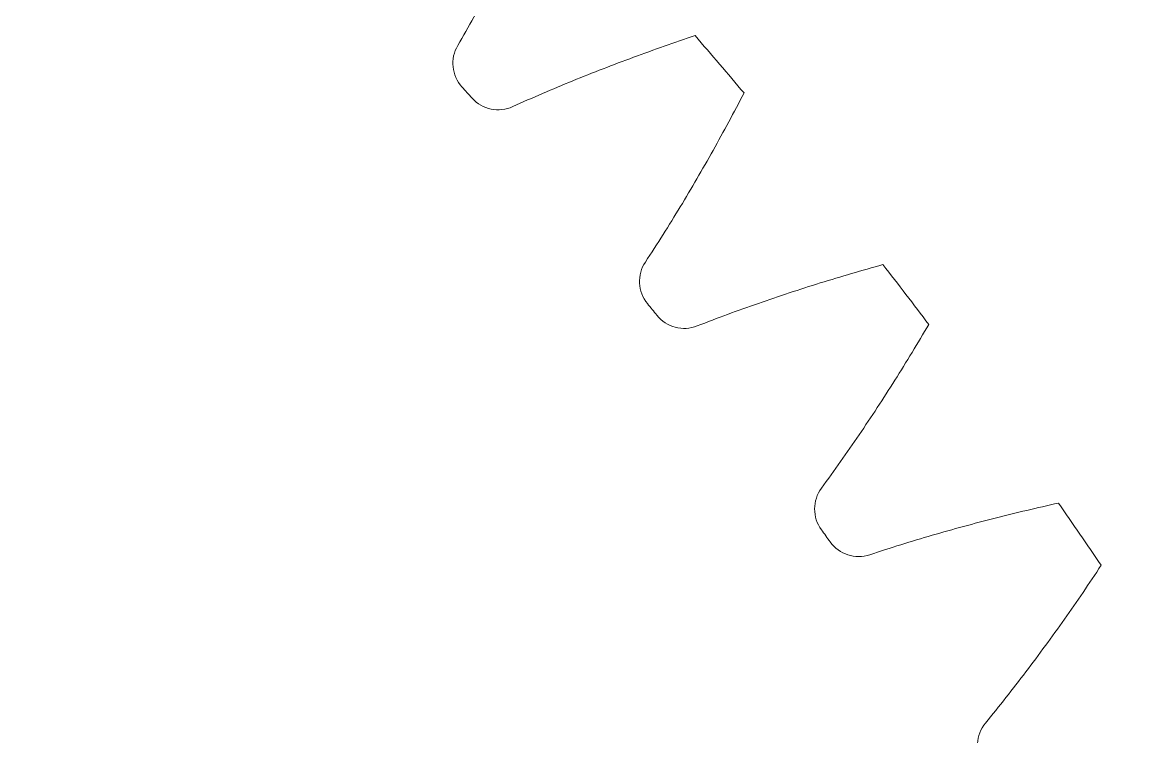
# Model space of a CAD drawing. Header units: millimetres. Extents: x -337 to 409, y -412 to 336.
# Drawn here: x -133.83 to -112.85, y 257.45 to 270.93 of the extents above; entities that cross this region are included whole.
import ezdxf

# ---------------------------------------------------------------- set-up
doc = ezdxf.new("R2010")
doc.units = ezdxf.units.MM
doc.header["$MEASUREMENT"] = 0
doc.layers.add('layer 1', color=7, linetype='Continuous')

msp = doc.modelspace()

# ---------------------------------------------------------------- linework, layer by layer
at = {"layer": 'layer 1', "color": 250, "lineweight": 20}
msp.add_ellipse((-201.8372, 200.81), major_axis=(0, 135.5), ratio=1, dxfattribs=at)
at = {"layer": 'layer 1', "lineweight": 9}
for points in [[(-125.6077, 270.4924), (-125.6077, 270.4924), (-125.5689, 270.5588), (-125.5689, 270.5588), (-125.5689, 270.5588), (-125.5689, 270.5588), (-125.5302, 270.6253), (-125.5302, 270.6253), (-125.5302, 270.6253), (-125.5302, 270.6253), (-125.4916, 270.6919), (-125.4916, 270.6919), (-125.4916, 270.6919), (-125.4916, 270.6919), (-125.4533, 270.7586), (-125.4533, 270.7586), (-125.4533, 270.7586), (-125.4533, 270.7586), (-125.4151, 270.8254), (-125.4151, 270.8254), (-125.4151, 270.8254), (-125.4151, 270.8254), (-125.377, 270.8923), (-125.377, 270.8923), (-125.377, 270.8923), (-125.377, 270.8923), (-125.3391, 270.9593), (-125.3391, 270.9593), (-125.3391, 270.9593), (-125.3391, 270.9593), (-125.3014, 271.0264), (-125.3014, 271.0264), (-125.3014, 271.0264), (-125.3014, 271.0264), (-125.2639, 271.0936), (-125.2639, 271.0936), (-125.2639, 271.0936), (-125.2639, 271.0936), (-125.2265, 271.1609), (-125.2265, 271.1609), (-125.2265, 271.1609), (-125.2265, 271.1609), (-125.1892, 271.2282), (-125.1892, 271.2282), (-125.1892, 271.2282), (-125.1892, 271.2282), (-125.1522, 271.2957), (-125.1522, 271.2957), (-125.1522, 271.2957), (-125.1522, 271.2957), (-125.1153, 271.3632), (-125.1153, 271.3632), (-125.1153, 271.3632), (-125.1153, 271.3632), (-125.0785, 271.4308), (-125.0785, 271.4308), (-125.0785, 271.4308), (-125.0785, 271.4308), (-125.0419, 271.4985), (-125.0419, 271.4985), (-125.0419, 271.4985), (-125.0419, 271.4985), (-125.0055, 271.5663), (-125.0055, 271.5663), (-125.0055, 271.5663), (-125.0055, 271.5663), (-124.9692, 271.6342), (-124.9692, 271.6342), (-124.9692, 271.6342), (-124.9692, 271.6342), (-124.933, 271.7021), (-124.933, 271.7021), (-124.933, 271.7021), (-124.933, 271.7021), (-124.897, 271.7701), (-124.897, 271.7701), (-124.897, 271.7701), (-124.897, 271.7701), (-124.8612, 271.8382), (-124.8612, 271.8382), (-124.8612, 271.8382), (-124.8612, 271.8382), (-124.8255, 271.9064), (-124.8255, 271.9064), (-124.8255, 271.9064), (-124.8255, 271.9064), (-124.79, 271.9747), (-124.79, 271.9747), (-124.79, 271.9747), (-124.79, 271.9747), (-124.7546, 272.043), (-124.7546, 272.043), (-124.7546, 272.043), (-124.7546, 272.043), (-124.7193, 272.1114), (-124.7193, 272.1114), (-124.7193, 272.1114), (-124.7193, 272.1114), (-124.6842, 272.1799), (-124.6842, 272.1799), (-124.6842, 272.1799), (-124.6842, 272.1799), (-124.6493, 272.2485), (-124.6493, 272.2485), (-124.6493, 272.2485), (-124.6493, 272.2485), (-124.6145, 272.3171), (-124.6145, 272.3171), (-124.6145, 272.3171), (-124.6145, 272.3171), (-124.5798, 272.3858), (-124.5798, 272.3858), (-124.5798, 272.3858), (-124.5798, 272.3858), (-124.5453, 272.4546), (-124.5453, 272.4546), (-124.5453, 272.4546), (-124.5453, 272.4546), (-124.5109, 272.5235), (-124.5109, 272.5235), (-124.5109, 272.5235), (-124.5109, 272.5235), (-124.4766, 272.5924), (-124.4766, 272.5924), (-124.4766, 272.5924), (-124.4766, 272.5924), (-124.4425, 272.6614), (-124.4425, 272.6614), (-124.4425, 272.6614), (-124.4425, 272.6614), (-124.4086, 272.7304), (-124.4086, 272.7304), (-124.4086, 272.7304), (-124.4086, 272.7304), (-124.3747, 272.7995), (-124.3747, 272.7995), (-124.3747, 272.7995), (-124.3747, 272.7995), (-124.341, 272.8687), (-124.341, 272.8687), (-124.341, 272.8687), (-124.341, 272.8687), (-124.3075, 272.938), (-124.3075, 272.938), (-124.3075, 272.938), (-124.3075, 272.938), (-124.2741, 273.0073), (-124.2741, 273.0073), (-124.2741, 273.0073), (-124.2741, 273.0073), (-124.2408, 273.0767), (-124.2408, 273.0767), (-124.2408, 273.0767), (-124.2408, 273.0767), (-124.2077, 273.1462), (-124.2077, 273.1462), (-124.2077, 273.1462), (-124.2077, 273.1462), (-124.1747, 273.2157), (-124.1747, 273.2157), (-124.1747, 273.2157), (-124.1747, 273.2157), (-124.1418, 273.2853), (-124.1418, 273.2853), (-124.1418, 273.2853), (-124.1418, 273.2853), (-124.1091, 273.355), (-124.1091, 273.355), (-124.1091, 273.355), (-124.1091, 273.355), (-124.0765, 273.4247), (-124.0765, 273.4247), (-124.0765, 273.4247), (-124.0765, 273.4247), (-124.0441, 273.4945), (-124.0441, 273.4945), (-124.0441, 273.4945), (-124.0441, 273.4945), (-124.0118, 273.5643), (-124.0118, 273.5643), (-124.0118, 273.5643), (-124.0118, 273.5643), (-123.9796, 273.6342), (-123.9796, 273.6342), (-123.9796, 273.6342), (-123.9796, 273.6342), (-123.9476, 273.7042), (-123.9476, 273.7042), (-123.9476, 273.7042), (-123.9476, 273.7042), (-123.9157, 273.7743), (-123.9157, 273.7743)], [(-124.5684, 269.3381), (-124.5684, 269.3381), (-124.4983, 269.3698), (-124.4983, 269.3698), (-124.4983, 269.3698), (-124.4983, 269.3698), (-124.4281, 269.4013), (-124.4281, 269.4013), (-124.4281, 269.4013), (-124.4281, 269.4013), (-124.3578, 269.4327), (-124.3578, 269.4327), (-124.3578, 269.4327), (-124.3578, 269.4327), (-124.2875, 269.4639), (-124.2875, 269.4639), (-124.2875, 269.4639), (-124.2875, 269.4639), (-124.217, 269.4949), (-124.217, 269.4949), (-124.217, 269.4949), (-124.217, 269.4949), (-124.1465, 269.5258), (-124.1465, 269.5258), (-124.1465, 269.5258), (-124.1465, 269.5258), (-124.076, 269.5564), (-124.076, 269.5564), (-124.076, 269.5564), (-124.076, 269.5564), (-124.0053, 269.5869), (-124.0053, 269.5869), (-124.0053, 269.5869), (-124.0053, 269.5869), (-123.9346, 269.6173), (-123.9346, 269.6173), (-123.9346, 269.6173), (-123.9346, 269.6173), (-123.8638, 269.6474), (-123.8638, 269.6474), (-123.8638, 269.6474), (-123.8638, 269.6474), (-123.7929, 269.6774), (-123.7929, 269.6774), (-123.7929, 269.6774), (-123.7929, 269.6774), (-123.7219, 269.7072), (-123.7219, 269.7072), (-123.7219, 269.7072), (-123.7219, 269.7072), (-123.6509, 269.7369), (-123.6509, 269.7369), (-123.6509, 269.7369), (-123.6509, 269.7369), (-123.5798, 269.7663), (-123.5798, 269.7663), (-123.5798, 269.7663), (-123.5798, 269.7663), (-123.5087, 269.7957), (-123.5087, 269.7957), (-123.5087, 269.7957), (-123.5087, 269.7957), (-123.4374, 269.8248), (-123.4374, 269.8248), (-123.4374, 269.8248), (-123.4374, 269.8248), (-123.3662, 269.8538), (-123.3662, 269.8538), (-123.3662, 269.8538), (-123.3662, 269.8538), (-123.2948, 269.8827), (-123.2948, 269.8827), (-123.2948, 269.8827), (-123.2948, 269.8827), (-123.2234, 269.9113), (-123.2234, 269.9113), (-123.2234, 269.9113), (-123.2234, 269.9113), (-123.1519, 269.9399), (-123.1519, 269.9399), (-123.1519, 269.9399), (-123.1519, 269.9399), (-123.0804, 269.9682), (-123.0804, 269.9682), (-123.0804, 269.9682), (-123.0804, 269.9682), (-123.0088, 269.9964), (-123.0088, 269.9964), (-123.0088, 269.9964), (-123.0088, 269.9964), (-122.9371, 270.0245), (-122.9371, 270.0245), (-122.9371, 270.0245), (-122.9371, 270.0245), (-122.8654, 270.0524), (-122.8654, 270.0524), (-122.8654, 270.0524), (-122.8654, 270.0524), (-122.7936, 270.0801), (-122.7936, 270.0801), (-122.7936, 270.0801), (-122.7936, 270.0801), (-122.7218, 270.1077), (-122.7218, 270.1077), (-122.7218, 270.1077), (-122.7218, 270.1077), (-122.6499, 270.1352), (-122.6499, 270.1352), (-122.6499, 270.1352), (-122.6499, 270.1352), (-122.5779, 270.1625), (-122.5779, 270.1625), (-122.5779, 270.1625), (-122.5779, 270.1625), (-122.5059, 270.1896), (-122.5059, 270.1896), (-122.5059, 270.1896), (-122.5059, 270.1896), (-122.4338, 270.2166), (-122.4338, 270.2166), (-122.4338, 270.2166), (-122.4338, 270.2166), (-122.3617, 270.2435), (-122.3617, 270.2435), (-122.3617, 270.2435), (-122.3617, 270.2435), (-122.2895, 270.2702), (-122.2895, 270.2702), (-122.2895, 270.2702), (-122.2895, 270.2702), (-122.2173, 270.2968), (-122.2173, 270.2968), (-122.2173, 270.2968), (-122.2173, 270.2968), (-122.145, 270.3232), (-122.145, 270.3232), (-122.145, 270.3232), (-122.145, 270.3232), (-122.0727, 270.3495), (-122.0727, 270.3495), (-122.0727, 270.3495), (-122.0727, 270.3495), (-122.0003, 270.3756), (-122.0003, 270.3756), (-122.0003, 270.3756), (-122.0003, 270.3756), (-121.9278, 270.4016), (-121.9278, 270.4016), (-121.9278, 270.4016), (-121.9278, 270.4016), (-121.8554, 270.4274), (-121.8554, 270.4274), (-121.8554, 270.4274), (-121.8554, 270.4274), (-121.7828, 270.4531), (-121.7828, 270.4531), (-121.7828, 270.4531), (-121.7828, 270.4531), (-121.7102, 270.4787), (-121.7102, 270.4787), (-121.7102, 270.4787), (-121.7102, 270.4787), (-121.6376, 270.5041), (-121.6376, 270.5041), (-121.6376, 270.5041), (-121.6376, 270.5041), (-121.5649, 270.5293), (-121.5649, 270.5293), (-121.5649, 270.5293), (-121.5649, 270.5293), (-121.4921, 270.5545), (-121.4921, 270.5545), (-121.4921, 270.5545), (-121.4921, 270.5545), (-121.4193, 270.5794), (-121.4193, 270.5794), (-121.4193, 270.5794), (-121.4193, 270.5794), (-121.3465, 270.6042), (-121.3465, 270.6042), (-121.3465, 270.6042), (-121.3465, 270.6042), (-121.2736, 270.6289), (-121.2736, 270.6289), (-121.2736, 270.6289), (-121.2736, 270.6289), (-121.2006, 270.6534), (-121.2006, 270.6534), (-121.2006, 270.6534), (-121.2006, 270.6534), (-121.1277, 270.6778), (-121.1277, 270.6778)], [(-122.0653, 266.4073), (-122.0653, 266.4073), (-122.023, 266.4716), (-122.023, 266.4716), (-122.023, 266.4716), (-122.023, 266.4716), (-121.9809, 266.536), (-121.9809, 266.536), (-121.9809, 266.536), (-121.9809, 266.536), (-121.9389, 266.6005), (-121.9389, 266.6005), (-121.9389, 266.6005), (-121.9389, 266.6005), (-121.8971, 266.6652), (-121.8971, 266.6652), (-121.8971, 266.6652), (-121.8971, 266.6652), (-121.8555, 266.7299), (-121.8555, 266.7299), (-121.8555, 266.7299), (-121.8555, 266.7299), (-121.814, 266.7947), (-121.814, 266.7947), (-121.814, 266.7947), (-121.814, 266.7947), (-121.7726, 266.8596), (-121.7726, 266.8596), (-121.7726, 266.8596), (-121.7726, 266.8596), (-121.7315, 266.9246), (-121.7315, 266.9246), (-121.7315, 266.9246), (-121.7315, 266.9246), (-121.6904, 266.9897), (-121.6904, 266.9897), (-121.6904, 266.9897), (-121.6904, 266.9897), (-121.6496, 267.0549), (-121.6496, 267.0549), (-121.6496, 267.0549), (-121.6496, 267.0549), (-121.6089, 267.1203), (-121.6089, 267.1203), (-121.6089, 267.1203), (-121.6089, 267.1203), (-121.5683, 267.1857), (-121.5683, 267.1857), (-121.5683, 267.1857), (-121.5683, 267.1857), (-121.5279, 267.2512), (-121.5279, 267.2512), (-121.5279, 267.2512), (-121.5279, 267.2512), (-121.4877, 267.3168), (-121.4877, 267.3168), (-121.4877, 267.3168), (-121.4877, 267.3168), (-121.4476, 267.3825), (-121.4476, 267.3825), (-121.4476, 267.3825), (-121.4476, 267.3825), (-121.4077, 267.4482), (-121.4077, 267.4482), (-121.4077, 267.4482), (-121.4077, 267.4482), (-121.3679, 267.5141), (-121.3679, 267.5141), (-121.3679, 267.5141), (-121.3679, 267.5141), (-121.3282, 267.5801), (-121.3282, 267.5801), (-121.3282, 267.5801), (-121.3282, 267.5801), (-121.2887, 267.6461), (-121.2887, 267.6461), (-121.2887, 267.6461), (-121.2887, 267.6461), (-121.2494, 267.7123), (-121.2494, 267.7123), (-121.2494, 267.7123), (-121.2494, 267.7123), (-121.2102, 267.7785), (-121.2102, 267.7785), (-121.2102, 267.7785), (-121.2102, 267.7785), (-121.1711, 267.8448), (-121.1711, 267.8448), (-121.1711, 267.8448), (-121.1711, 267.8448), (-121.1322, 267.9112), (-121.1322, 267.9112), (-121.1322, 267.9112), (-121.1322, 267.9112), (-121.0934, 267.9777), (-121.0934, 267.9777), (-121.0934, 267.9777), (-121.0934, 267.9777), (-121.0548, 268.0442), (-121.0548, 268.0442), (-121.0548, 268.0442), (-121.0548, 268.0442), (-121.0163, 268.1109), (-121.0163, 268.1109), (-121.0163, 268.1109), (-121.0163, 268.1109), (-120.9779, 268.1776), (-120.9779, 268.1776), (-120.9779, 268.1776), (-120.9779, 268.1776), (-120.9397, 268.2444), (-120.9397, 268.2444), (-120.9397, 268.2444), (-120.9397, 268.2444), (-120.9016, 268.3113), (-120.9016, 268.3113), (-120.9016, 268.3113), (-120.9016, 268.3113), (-120.8637, 268.3782), (-120.8637, 268.3782), (-120.8637, 268.3782), (-120.8637, 268.3782), (-120.8259, 268.4453), (-120.8259, 268.4453), (-120.8259, 268.4453), (-120.8259, 268.4453), (-120.7882, 268.5124), (-120.7882, 268.5124), (-120.7882, 268.5124), (-120.7882, 268.5124), (-120.7507, 268.5796), (-120.7507, 268.5796), (-120.7507, 268.5796), (-120.7507, 268.5796), (-120.7133, 268.6468), (-120.7133, 268.6468), (-120.7133, 268.6468), (-120.7133, 268.6468), (-120.676, 268.7141), (-120.676, 268.7141), (-120.676, 268.7141), (-120.676, 268.7141), (-120.6389, 268.7816), (-120.6389, 268.7816), (-120.6389, 268.7816), (-120.6389, 268.7816), (-120.6019, 268.849), (-120.6019, 268.849), (-120.6019, 268.849), (-120.6019, 268.849), (-120.565, 268.9166), (-120.565, 268.9166), (-120.565, 268.9166), (-120.565, 268.9166), (-120.5283, 268.9842), (-120.5283, 268.9842), (-120.5283, 268.9842), (-120.5283, 268.9842), (-120.4917, 269.0519), (-120.4917, 269.0519), (-120.4917, 269.0519), (-120.4917, 269.0519), (-120.4552, 269.1197), (-120.4552, 269.1197), (-120.4552, 269.1197), (-120.4552, 269.1197), (-120.4189, 269.1876), (-120.4189, 269.1876), (-120.4189, 269.1876), (-120.4189, 269.1876), (-120.3827, 269.2555), (-120.3827, 269.2555), (-120.3827, 269.2555), (-120.3827, 269.2555), (-120.3467, 269.3235), (-120.3467, 269.3235), (-120.3467, 269.3235), (-120.3467, 269.3235), (-120.3107, 269.3915), (-120.3107, 269.3915), (-120.3107, 269.3915), (-120.3107, 269.3915), (-120.275, 269.4597), (-120.275, 269.4597), (-120.275, 269.4597), (-120.275, 269.4597), (-120.2393, 269.5279), (-120.2393, 269.5279), (-120.2393, 269.5279), (-120.2393, 269.5279), (-120.2038, 269.5962), (-120.2038, 269.5962)], [(-121.0878, 265.2003), (-121.0878, 265.2003), (-121.0162, 265.2283), (-121.0162, 265.2283), (-121.0162, 265.2283), (-121.0162, 265.2283), (-120.9444, 265.2561), (-120.9444, 265.2561), (-120.9444, 265.2561), (-120.9444, 265.2561), (-120.8726, 265.2837), (-120.8726, 265.2837), (-120.8726, 265.2837), (-120.8726, 265.2837), (-120.8007, 265.3112), (-120.8007, 265.3112), (-120.8007, 265.3112), (-120.8007, 265.3112), (-120.7287, 265.3385), (-120.7287, 265.3385), (-120.7287, 265.3385), (-120.7287, 265.3385), (-120.6567, 265.3656), (-120.6567, 265.3656), (-120.6567, 265.3656), (-120.6567, 265.3656), (-120.5846, 265.3925), (-120.5846, 265.3925), (-120.5846, 265.3925), (-120.5846, 265.3925), (-120.5125, 265.4193), (-120.5125, 265.4193), (-120.5125, 265.4193), (-120.5125, 265.4193), (-120.4402, 265.4458), (-120.4402, 265.4458), (-120.4402, 265.4458), (-120.4402, 265.4458), (-120.3679, 265.4722), (-120.3679, 265.4722), (-120.3679, 265.4722), (-120.3679, 265.4722), (-120.2956, 265.4985), (-120.2956, 265.4985), (-120.2956, 265.4985), (-120.2956, 265.4985), (-120.2232, 265.5245), (-120.2232, 265.5245), (-120.2232, 265.5245), (-120.2232, 265.5245), (-120.1507, 265.5504), (-120.1507, 265.5504), (-120.1507, 265.5504), (-120.1507, 265.5504), (-120.0782, 265.5762), (-120.0782, 265.5762), (-120.0782, 265.5762), (-120.0782, 265.5762), (-120.0056, 265.6017), (-120.0056, 265.6017), (-120.0056, 265.6017), (-120.0056, 265.6017), (-119.9329, 265.6271), (-119.9329, 265.6271), (-119.9329, 265.6271), (-119.9329, 265.6271), (-119.8602, 265.6523), (-119.8602, 265.6523), (-119.8602, 265.6523), (-119.8602, 265.6523), (-119.7875, 265.6774), (-119.7875, 265.6774), (-119.7875, 265.6774), (-119.7875, 265.6774), (-119.7146, 265.7023), (-119.7146, 265.7023), (-119.7146, 265.7023), (-119.7146, 265.7023), (-119.6418, 265.727), (-119.6418, 265.727), (-119.6418, 265.727), (-119.6418, 265.727), (-119.5688, 265.7516), (-119.5688, 265.7516), (-119.5688, 265.7516), (-119.5688, 265.7516), (-119.4959, 265.776), (-119.4959, 265.776), (-119.4959, 265.776), (-119.4959, 265.776), (-119.4228, 265.8003), (-119.4228, 265.8003), (-119.4228, 265.8003), (-119.4228, 265.8003), (-119.3497, 265.8244), (-119.3497, 265.8244), (-119.3497, 265.8244), (-119.3497, 265.8244), (-119.2766, 265.8484), (-119.2766, 265.8484), (-119.2766, 265.8484), (-119.2766, 265.8484), (-119.2034, 265.8722), (-119.2034, 265.8722), (-119.2034, 265.8722), (-119.2034, 265.8722), (-119.1302, 265.8958), (-119.1302, 265.8958), (-119.1302, 265.8958), (-119.1302, 265.8958), (-119.0569, 265.9193), (-119.0569, 265.9193), (-119.0569, 265.9193), (-119.0569, 265.9193), (-118.9836, 265.9427), (-118.9836, 265.9427), (-118.9836, 265.9427), (-118.9836, 265.9427), (-118.9102, 265.9659), (-118.9102, 265.9659), (-118.9102, 265.9659), (-118.9102, 265.9659), (-118.8367, 265.9889), (-118.8367, 265.9889), (-118.8367, 265.9889), (-118.8367, 265.9889), (-118.7633, 266.0118), (-118.7633, 266.0118), (-118.7633, 266.0118), (-118.7633, 266.0118), (-118.6898, 266.0345), (-118.6898, 266.0345), (-118.6898, 266.0345), (-118.6898, 266.0345), (-118.6162, 266.0571), (-118.6162, 266.0571), (-118.6162, 266.0571), (-118.6162, 266.0571), (-118.5426, 266.0796), (-118.5426, 266.0796), (-118.5426, 266.0796), (-118.5426, 266.0796), (-118.4689, 266.1019), (-118.4689, 266.1019), (-118.4689, 266.1019), (-118.4689, 266.1019), (-118.3952, 266.1241), (-118.3952, 266.1241), (-118.3952, 266.1241), (-118.3952, 266.1241), (-118.3215, 266.1461), (-118.3215, 266.1461), (-118.3215, 266.1461), (-118.3215, 266.1461), (-118.2477, 266.1679), (-118.2477, 266.1679), (-118.2477, 266.1679), (-118.2477, 266.1679), (-118.1739, 266.1897), (-118.1739, 266.1897), (-118.1739, 266.1897), (-118.1739, 266.1897), (-118.1, 266.2112), (-118.1, 266.2112), (-118.1, 266.2112), (-118.1, 266.2112), (-118.0261, 266.2327), (-118.0261, 266.2327), (-118.0261, 266.2327), (-118.0261, 266.2327), (-117.9521, 266.2539), (-117.9521, 266.2539), (-117.9521, 266.2539), (-117.9521, 266.2539), (-117.8781, 266.2751), (-117.8781, 266.2751), (-117.8781, 266.2751), (-117.8781, 266.2751), (-117.804, 266.296), (-117.804, 266.296), (-117.804, 266.296), (-117.804, 266.296), (-117.73, 266.3169), (-117.73, 266.3169), (-117.73, 266.3169), (-117.73, 266.3169), (-117.6558, 266.3375), (-117.6558, 266.3375), (-117.6558, 266.3375), (-117.6558, 266.3375), (-117.5817, 266.358), (-117.5817, 266.358)], [(-118.7415, 262.1425), (-118.7415, 262.1425), (-118.6959, 262.2045), (-118.6959, 262.2045), (-118.6959, 262.2045), (-118.6959, 262.2045), (-118.6505, 262.2666), (-118.6505, 262.2666), (-118.6505, 262.2666), (-118.6505, 262.2666), (-118.6052, 262.3288), (-118.6052, 262.3288), (-118.6052, 262.3288), (-118.6052, 262.3288), (-118.5601, 262.3912), (-118.5601, 262.3912), (-118.5601, 262.3912), (-118.5601, 262.3912), (-118.5151, 262.4536), (-118.5151, 262.4536), (-118.5151, 262.4536), (-118.5151, 262.4536), (-118.4703, 262.5162), (-118.4703, 262.5162), (-118.4703, 262.5162), (-118.4703, 262.5162), (-118.4256, 262.5788), (-118.4256, 262.5788), (-118.4256, 262.5788), (-118.4256, 262.5788), (-118.3811, 262.6416), (-118.3811, 262.6416), (-118.3811, 262.6416), (-118.3811, 262.6416), (-118.3367, 262.7045), (-118.3367, 262.7045), (-118.3367, 262.7045), (-118.3367, 262.7045), (-118.2925, 262.7675), (-118.2925, 262.7675), (-118.2925, 262.7675), (-118.2925, 262.7675), (-118.2484, 262.8305), (-118.2484, 262.8305), (-118.2484, 262.8305), (-118.2484, 262.8305), (-118.2045, 262.8937), (-118.2045, 262.8937), (-118.2045, 262.8937), (-118.2045, 262.8937), (-118.1607, 262.957), (-118.1607, 262.957), (-118.1607, 262.957), (-118.1607, 262.957), (-118.1171, 263.0205), (-118.1171, 263.0205), (-118.1171, 263.0205), (-118.1171, 263.0205), (-118.0736, 263.084), (-118.0736, 263.084), (-118.0736, 263.084), (-118.0736, 263.084), (-118.0303, 263.1476), (-118.0303, 263.1476), (-118.0303, 263.1476), (-118.0303, 263.1476), (-117.9871, 263.2113), (-117.9871, 263.2113), (-117.9871, 263.2113), (-117.9871, 263.2113), (-117.9441, 263.2751), (-117.9441, 263.2751), (-117.9441, 263.2751), (-117.9441, 263.2751), (-117.9012, 263.339), (-117.9012, 263.339), (-117.9012, 263.339), (-117.9012, 263.339), (-117.8584, 263.4029), (-117.8584, 263.4029), (-117.8584, 263.4029), (-117.8584, 263.4029), (-117.8158, 263.467), (-117.8158, 263.467), (-117.8158, 263.467), (-117.8158, 263.467), (-117.7733, 263.5312), (-117.7733, 263.5312), (-117.7733, 263.5312), (-117.7733, 263.5312), (-117.731, 263.5955), (-117.731, 263.5955), (-117.731, 263.5955), (-117.731, 263.5955), (-117.6888, 263.6598), (-117.6888, 263.6598), (-117.6888, 263.6598), (-117.6888, 263.6598), (-117.6467, 263.7243), (-117.6467, 263.7243), (-117.6467, 263.7243), (-117.6467, 263.7243), (-117.6048, 263.7888), (-117.6048, 263.7888), (-117.6048, 263.7888), (-117.6048, 263.7888), (-117.563, 263.8534), (-117.563, 263.8534), (-117.563, 263.8534), (-117.563, 263.8534), (-117.5213, 263.9181), (-117.5213, 263.9181), (-117.5213, 263.9181), (-117.5213, 263.9181), (-117.4798, 263.9829), (-117.4798, 263.9829), (-117.4798, 263.9829), (-117.4798, 263.9829), (-117.4384, 264.0478), (-117.4384, 264.0478), (-117.4384, 264.0478), (-117.4384, 264.0478), (-117.3971, 264.1128), (-117.3971, 264.1128), (-117.3971, 264.1128), (-117.3971, 264.1128), (-117.356, 264.1778), (-117.356, 264.1778), (-117.356, 264.1778), (-117.356, 264.1778), (-117.315, 264.2429), (-117.315, 264.2429), (-117.315, 264.2429), (-117.315, 264.2429), (-117.2741, 264.3081), (-117.2741, 264.3081), (-117.2741, 264.3081), (-117.2741, 264.3081), (-117.2334, 264.3734), (-117.2334, 264.3734), (-117.2334, 264.3734), (-117.2334, 264.3734), (-117.1928, 264.4388), (-117.1928, 264.4388), (-117.1928, 264.4388), (-117.1928, 264.4388), (-117.1523, 264.5043), (-117.1523, 264.5043), (-117.1523, 264.5043), (-117.1523, 264.5043), (-117.1119, 264.5698), (-117.1119, 264.5698), (-117.1119, 264.5698), (-117.1119, 264.5698), (-117.0717, 264.6354), (-117.0717, 264.6354), (-117.0717, 264.6354), (-117.0717, 264.6354), (-117.0316, 264.7011), (-117.0316, 264.7011), (-117.0316, 264.7011), (-117.0316, 264.7011), (-116.9917, 264.7669), (-116.9917, 264.7669), (-116.9917, 264.7669), (-116.9917, 264.7669), (-116.9519, 264.8327), (-116.9519, 264.8327), (-116.9519, 264.8327), (-116.9519, 264.8327), (-116.9122, 264.8987), (-116.9122, 264.8987), (-116.9122, 264.8987), (-116.9122, 264.8987), (-116.8726, 264.9647), (-116.8726, 264.9647), (-116.8726, 264.9647), (-116.8726, 264.9647), (-116.8332, 265.0308), (-116.8332, 265.0308), (-116.8332, 265.0308), (-116.8332, 265.0308), (-116.7939, 265.097), (-116.7939, 265.097), (-116.7939, 265.097), (-116.7939, 265.097), (-116.7547, 265.1632), (-116.7547, 265.1632), (-116.7547, 265.1632), (-116.7547, 265.1632), (-116.7157, 265.2295), (-116.7157, 265.2295)], [(-117.8286, 260.8859), (-117.8286, 260.8859), (-117.7555, 260.9101), (-117.7555, 260.9101), (-117.7555, 260.9101), (-117.7555, 260.9101), (-117.6824, 260.9341), (-117.6824, 260.9341), (-117.6824, 260.9341), (-117.6824, 260.9341), (-117.6092, 260.958), (-117.6092, 260.958), (-117.6092, 260.958), (-117.6092, 260.958), (-117.536, 260.9816), (-117.536, 260.9816), (-117.536, 260.9816), (-117.536, 260.9816), (-117.4627, 261.0051), (-117.4627, 261.0051), (-117.4627, 261.0051), (-117.4627, 261.0051), (-117.3894, 261.0284), (-117.3894, 261.0284), (-117.3894, 261.0284), (-117.3894, 261.0284), (-117.316, 261.0516), (-117.316, 261.0516), (-117.316, 261.0516), (-117.316, 261.0516), (-117.2425, 261.0745), (-117.2425, 261.0745), (-117.2425, 261.0745), (-117.2425, 261.0745), (-117.169, 261.0973), (-117.169, 261.0973), (-117.169, 261.0973), (-117.169, 261.0973), (-117.0954, 261.1199), (-117.0954, 261.1199), (-117.0954, 261.1199), (-117.0954, 261.1199), (-117.0218, 261.1423), (-117.0218, 261.1423), (-117.0218, 261.1423), (-117.0218, 261.1423), (-116.9481, 261.1645), (-116.9481, 261.1645), (-116.9481, 261.1645), (-116.9481, 261.1645), (-116.8744, 261.1866), (-116.8744, 261.1866), (-116.8744, 261.1866), (-116.8744, 261.1866), (-116.8006, 261.2085), (-116.8006, 261.2085), (-116.8006, 261.2085), (-116.8006, 261.2085), (-116.7268, 261.2302), (-116.7268, 261.2302), (-116.7268, 261.2302), (-116.7268, 261.2302), (-116.6529, 261.2517), (-116.6529, 261.2517), (-116.6529, 261.2517), (-116.6529, 261.2517), (-116.579, 261.2731), (-116.579, 261.2731), (-116.579, 261.2731), (-116.579, 261.2731), (-116.505, 261.2943), (-116.505, 261.2943), (-116.505, 261.2943), (-116.505, 261.2943), (-116.431, 261.3154), (-116.431, 261.3154), (-116.431, 261.3154), (-116.431, 261.3154), (-116.3569, 261.3363), (-116.3569, 261.3363), (-116.3569, 261.3363), (-116.3569, 261.3363), (-116.2828, 261.357), (-116.2828, 261.357), (-116.2828, 261.357), (-116.2828, 261.357), (-116.2086, 261.3776), (-116.2086, 261.3776), (-116.2086, 261.3776), (-116.2086, 261.3776), (-116.1344, 261.398), (-116.1344, 261.398), (-116.1344, 261.398), (-116.1344, 261.398), (-116.0602, 261.4183), (-116.0602, 261.4183), (-116.0602, 261.4183), (-116.0602, 261.4183), (-115.9859, 261.4384), (-115.9859, 261.4384), (-115.9859, 261.4384), (-115.9859, 261.4384), (-115.9116, 261.4583), (-115.9116, 261.4583), (-115.9116, 261.4583), (-115.9116, 261.4583), (-115.8372, 261.4781), (-115.8372, 261.4781), (-115.8372, 261.4781), (-115.8372, 261.4781), (-115.7628, 261.4977), (-115.7628, 261.4977), (-115.7628, 261.4977), (-115.7628, 261.4977), (-115.6883, 261.5172), (-115.6883, 261.5172), (-115.6883, 261.5172), (-115.6883, 261.5172), (-115.6138, 261.5365), (-115.6138, 261.5365), (-115.6138, 261.5365), (-115.6138, 261.5365), (-115.5393, 261.5557), (-115.5393, 261.5557), (-115.5393, 261.5557), (-115.5393, 261.5557), (-115.4647, 261.5747), (-115.4647, 261.5747), (-115.4647, 261.5747), (-115.4647, 261.5747), (-115.3901, 261.5936), (-115.3901, 261.5936), (-115.3901, 261.5936), (-115.3901, 261.5936), (-115.3155, 261.6123), (-115.3155, 261.6123), (-115.3155, 261.6123), (-115.3155, 261.6123), (-115.2408, 261.6308), (-115.2408, 261.6308), (-115.2408, 261.6308), (-115.2408, 261.6308), (-115.1661, 261.6493), (-115.1661, 261.6493), (-115.1661, 261.6493), (-115.1661, 261.6493), (-115.0913, 261.6675), (-115.0913, 261.6675), (-115.0913, 261.6675), (-115.0913, 261.6675), (-115.0165, 261.6857), (-115.0165, 261.6857), (-115.0165, 261.6857), (-115.0165, 261.6857), (-114.9417, 261.7036), (-114.9417, 261.7036), (-114.9417, 261.7036), (-114.9417, 261.7036), (-114.8668, 261.7215), (-114.8668, 261.7215), (-114.8668, 261.7215), (-114.8668, 261.7215), (-114.7919, 261.7391), (-114.7919, 261.7391), (-114.7919, 261.7391), (-114.7919, 261.7391), (-114.717, 261.7567), (-114.717, 261.7567), (-114.717, 261.7567), (-114.717, 261.7567), (-114.642, 261.774), (-114.642, 261.774), (-114.642, 261.774), (-114.642, 261.774), (-114.567, 261.7913), (-114.567, 261.7913), (-114.567, 261.7913), (-114.567, 261.7913), (-114.4919, 261.8083), (-114.4919, 261.8083), (-114.4919, 261.8083), (-114.4919, 261.8083), (-114.4169, 261.8252), (-114.4169, 261.8252), (-114.4169, 261.8252), (-114.4169, 261.8252), (-114.3418, 261.842), (-114.3418, 261.842), (-114.3418, 261.842), (-114.3418, 261.842), (-114.2666, 261.8586), (-114.2666, 261.8586)], [(-115.6455, 257.7095), (-115.6455, 257.7095), (-115.5967, 257.7691), (-115.5967, 257.7691), (-115.5967, 257.7691), (-115.5967, 257.7691), (-115.5481, 257.8287), (-115.5481, 257.8287), (-115.5481, 257.8287), (-115.5481, 257.8287), (-115.4996, 257.8885), (-115.4996, 257.8885), (-115.4996, 257.8885), (-115.4996, 257.8885), (-115.4513, 257.9484), (-115.4513, 257.9484), (-115.4513, 257.9484), (-115.4513, 257.9484), (-115.4031, 258.0084), (-115.4031, 258.0084), (-115.4031, 258.0084), (-115.4031, 258.0084), (-115.3551, 258.0685), (-115.3551, 258.0685), (-115.3551, 258.0685), (-115.3551, 258.0685), (-115.3072, 258.1287), (-115.3072, 258.1287), (-115.3072, 258.1287), (-115.3072, 258.1287), (-115.2594, 258.1891), (-115.2594, 258.1891), (-115.2594, 258.1891), (-115.2594, 258.1891), (-115.2118, 258.2496), (-115.2118, 258.2496), (-115.2118, 258.2496), (-115.2118, 258.2496), (-115.1644, 258.3101), (-115.1644, 258.3101), (-115.1644, 258.3101), (-115.1644, 258.3101), (-115.1171, 258.3708), (-115.1171, 258.3708), (-115.1171, 258.3708), (-115.1171, 258.3708), (-115.0699, 258.4317), (-115.0699, 258.4317), (-115.0699, 258.4317), (-115.0699, 258.4317), (-115.0229, 258.4926), (-115.0229, 258.4926), (-115.0229, 258.4926), (-115.0229, 258.4926), (-114.976, 258.5536), (-114.976, 258.5536), (-114.976, 258.5536), (-114.976, 258.5536), (-114.9293, 258.6148), (-114.9293, 258.6148), (-114.9293, 258.6148), (-114.9293, 258.6148), (-114.8827, 258.676), (-114.8827, 258.676), (-114.8827, 258.676), (-114.8827, 258.676), (-114.8362, 258.7374), (-114.8362, 258.7374), (-114.8362, 258.7374), (-114.8362, 258.7374), (-114.7899, 258.7988), (-114.7899, 258.7988), (-114.7899, 258.7988), (-114.7899, 258.7988), (-114.7437, 258.8604), (-114.7437, 258.8604), (-114.7437, 258.8604), (-114.7437, 258.8604), (-114.6976, 258.9221), (-114.6976, 258.9221), (-114.6976, 258.9221), (-114.6976, 258.9221), (-114.6517, 258.9838), (-114.6517, 258.9838), (-114.6517, 258.9838), (-114.6517, 258.9838), (-114.606, 259.0457), (-114.606, 259.0457), (-114.606, 259.0457), (-114.606, 259.0457), (-114.5603, 259.1076), (-114.5603, 259.1076), (-114.5603, 259.1076), (-114.5603, 259.1076), (-114.5148, 259.1697), (-114.5148, 259.1697), (-114.5148, 259.1697), (-114.5148, 259.1697), (-114.4694, 259.2318), (-114.4694, 259.2318), (-114.4694, 259.2318), (-114.4694, 259.2318), (-114.4242, 259.2941), (-114.4242, 259.2941), (-114.4242, 259.2941), (-114.4242, 259.2941), (-114.379, 259.3564), (-114.379, 259.3564), (-114.379, 259.3564), (-114.379, 259.3564), (-114.334, 259.4189), (-114.334, 259.4189), (-114.334, 259.4189), (-114.334, 259.4189), (-114.2892, 259.4814), (-114.2892, 259.4814), (-114.2892, 259.4814), (-114.2892, 259.4814), (-114.2444, 259.544), (-114.2444, 259.544), (-114.2444, 259.544), (-114.2444, 259.544), (-114.1998, 259.6067), (-114.1998, 259.6067), (-114.1998, 259.6067), (-114.1998, 259.6067), (-114.1554, 259.6696), (-114.1554, 259.6696), (-114.1554, 259.6696), (-114.1554, 259.6696), (-114.111, 259.7324), (-114.111, 259.7324), (-114.111, 259.7324), (-114.111, 259.7324), (-114.0668, 259.7954), (-114.0668, 259.7954), (-114.0668, 259.7954), (-114.0668, 259.7954), (-114.0227, 259.8585), (-114.0227, 259.8585), (-114.0227, 259.8585), (-114.0227, 259.8585), (-113.9787, 259.9217), (-113.9787, 259.9217), (-113.9787, 259.9217), (-113.9787, 259.9217), (-113.9349, 259.9849), (-113.9349, 259.9849), (-113.9349, 259.9849), (-113.9349, 259.9849), (-113.8911, 260.0482), (-113.8911, 260.0482), (-113.8911, 260.0482), (-113.8911, 260.0482), (-113.8475, 260.1117), (-113.8475, 260.1117), (-113.8475, 260.1117), (-113.8475, 260.1117), (-113.8041, 260.1752), (-113.8041, 260.1752), (-113.8041, 260.1752), (-113.8041, 260.1752), (-113.7607, 260.2388), (-113.7607, 260.2388), (-113.7607, 260.2388), (-113.7607, 260.2388), (-113.7175, 260.3024), (-113.7175, 260.3024), (-113.7175, 260.3024), (-113.7175, 260.3024), (-113.6744, 260.3662), (-113.6744, 260.3662), (-113.6744, 260.3662), (-113.6744, 260.3662), (-113.6315, 260.4301), (-113.6315, 260.4301), (-113.6315, 260.4301), (-113.6315, 260.4301), (-113.5886, 260.494), (-113.5886, 260.494), (-113.5886, 260.494), (-113.5886, 260.494), (-113.5459, 260.558), (-113.5459, 260.558), (-113.5459, 260.558), (-113.5459, 260.558), (-113.5034, 260.6221), (-113.5034, 260.6221), (-113.5034, 260.6221), (-113.5034, 260.6221), (-113.4609, 260.6863), (-113.4609, 260.6863)]]:
    msp.add_open_spline(points, degree=3, knots=[0, 0, 0, 0, 0.0208333, 0.0208333, 0.0208333, 0.0208333, 0.0416667, 0.0416667, 0.0416667, 0.0416667, 0.0625, 0.0625, 0.0625, 0.0625, 0.0833333, 0.0833333, 0.0833333, 0.0833333, 0.1041667, 0.1041667, 0.1041667, 0.1041667, 0.125, 0.125, 0.125, 0.125, 0.1458333, 0.1458333, 0.1458333, 0.1458333, 0.1666667, 0.1666667, 0.1666667, 0.1666667, 0.1875, 0.1875, 0.1875, 0.1875, 0.2083333, 0.2083333, 0.2083333, 0.2083333, 0.2291667, 0.2291667, 0.2291667, 0.2291667, 0.25, 0.25, 0.25, 0.25, 0.2708333, 0.2708333, 0.2708333, 0.2708333, 0.2916667, 0.2916667, 0.2916667, 0.2916667, 0.3125, 0.3125, 0.3125, 0.3125, 0.3333333, 0.3333333, 0.3333333, 0.3333333, 0.3541667, 0.3541667, 0.3541667, 0.3541667, 0.375, 0.375, 0.375, 0.375, 0.3958333, 0.3958333, 0.3958333, 0.3958333, 0.4166667, 0.4166667, 0.4166667, 0.4166667, 0.4375, 0.4375, 0.4375, 0.4375, 0.4583333, 0.4583333, 0.4583333, 0.4583333, 0.4791667, 0.4791667, 0.4791667, 0.4791667, 0.5, 0.5, 0.5, 0.5, 0.5208333, 0.5208333, 0.5208333, 0.5208333, 0.5416667, 0.5416667, 0.5416667, 0.5416667, 0.5625, 0.5625, 0.5625, 0.5625, 0.5833333, 0.5833333, 0.5833333, 0.5833333, 0.6041667, 0.6041667, 0.6041667, 0.6041667, 0.625, 0.625, 0.625, 0.625, 0.6458333, 0.6458333, 0.6458333, 0.6458333, 0.6666667, 0.6666667, 0.6666667, 0.6666667, 0.6875, 0.6875, 0.6875, 0.6875, 0.7083333, 0.7083333, 0.7083333, 0.7083333, 0.7291667, 0.7291667, 0.7291667, 0.7291667, 0.75, 0.75, 0.75, 0.75, 0.7708333, 0.7708333, 0.7708333, 0.7708333, 0.7916667, 0.7916667, 0.7916667, 0.7916667, 0.8125, 0.8125, 0.8125, 0.8125, 0.8333333, 0.8333333, 0.8333333, 0.8333333, 0.8541667, 0.8541667, 0.8541667, 0.8541667, 0.875, 0.875, 0.875, 0.875, 0.8958333, 0.8958333, 0.8958333, 0.8958333, 0.9166667, 0.9166667, 0.9166667, 0.9166667, 0.9375, 0.9375, 0.9375, 0.9375, 0.9583333, 0.9583333, 0.9583333, 0.9583333, 0.9791667, 0.9791667, 0.9791667, 0.9791667, 1, 1, 1, 1], dxfattribs=at)
for points in [[(-120.2038, 269.5962), (-120.5094, 269.9588), (-120.8173, 270.3193), (-121.1277, 270.6778)], [(-125.6077, 270.4924), (-125.7545, 270.2421), (-125.7221, 269.9256), (-125.5277, 269.7103)], [(-125.4327, 269.6049), (-125.4643, 269.6401), (-125.496, 269.6752), (-125.5277, 269.7103)], [(-125.3379, 269.4995), (-125.3695, 269.5346), (-125.4011, 269.5698), (-125.4327, 269.6049)], [(-125.3379, 269.4995), (-125.144, 269.2836), (-124.8326, 269.2183), (-124.5684, 269.3381)], [(-122.0653, 266.4073), (-122.225, 266.1651), (-122.2092, 265.8473), (-122.0263, 265.6221)], [(-116.7157, 265.2295), (-117.0019, 265.6076), (-117.2905, 265.9838), (-117.5817, 266.358)], [(-121.937, 265.512), (-121.9667, 265.5487), (-121.9965, 265.5854), (-122.0263, 265.6221)], [(-121.8478, 265.4017), (-121.8775, 265.4384), (-121.9072, 265.4752), (-121.937, 265.512)], [(-121.8478, 265.4017), (-121.6655, 265.176), (-121.358, 265.0944), (-121.0878, 265.2003)], [(-118.7415, 262.1425), (-118.9136, 261.909), (-118.9145, 261.5908), (-118.7437, 261.3563)], [(-113.4609, 260.6863), (-113.7269, 261.0789), (-113.9954, 261.4696), (-114.2666, 261.8586)], [(-118.6602, 261.2416), (-118.688, 261.2799), (-118.7158, 261.3181), (-118.7437, 261.3563)], [(-118.5769, 261.1268), (-118.6047, 261.1651), (-118.6324, 261.2034), (-118.6602, 261.2416)], [(-118.5769, 261.1268), (-118.4067, 260.8919), (-118.1039, 260.7944), (-117.8286, 260.8859)], [(-115.6455, 257.7095), (-115.8296, 257.4853), (-115.8471, 257.1676), (-115.6888, 256.9245)]]:
    msp.add_open_spline(points, degree=3, dxfattribs=at)

doc.saveas('drawing.dxf')
